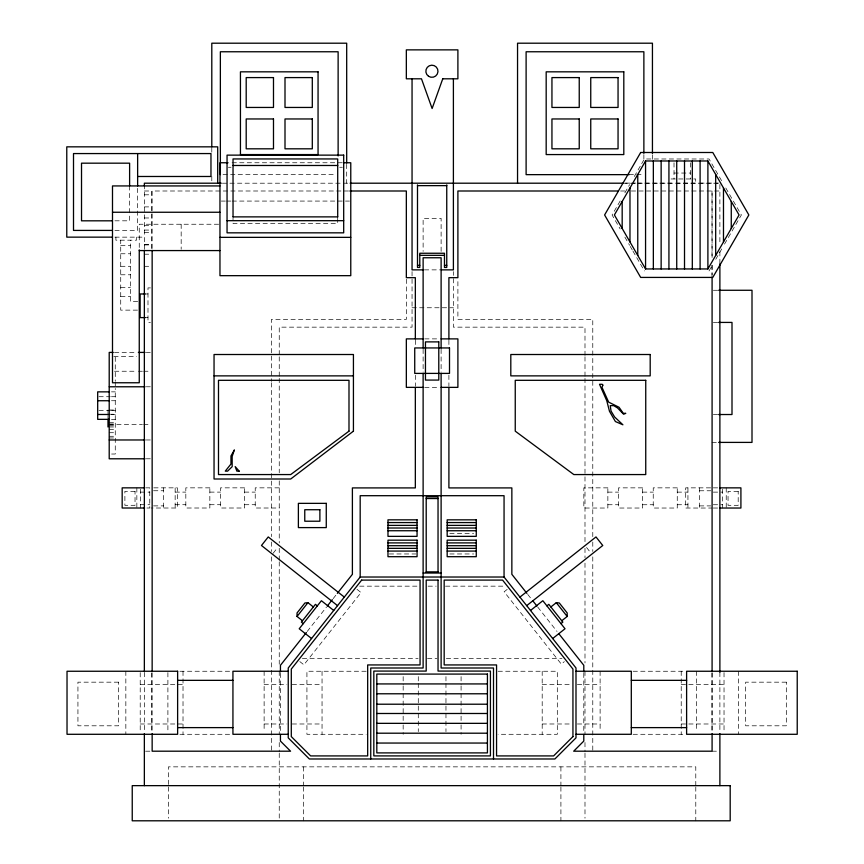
<?xml version="1.0" encoding="UTF-8"?>
<svg xmlns="http://www.w3.org/2000/svg" width="864" height="864" viewBox="0 0 864 864"><rect width="100%" height="100%" fill="white"/><g stroke="black" fill="none" stroke-linecap="round" stroke-linejoin="round"><path stroke-width="0.65" stroke-dasharray="4.32 3.24" d="M620.168 200.966L612.09 214.963L620.168 228.96M624.877 192.802L629.597 184.637M634.306 176.472L641.045 164.808M641.714 163.642L644.404 158.987L709.042 158.987L721.84 181.138M709.042 270.94L712.411 265.108M715.781 259.276L721.84 248.778M724.529 244.112L741.366 214.963L724.529 185.803M273.175 553.208L277.69 547.495M307.217 631.444L326.462 607.111M333.148 598.644L336.496 594.41M507.211 589.378L504.155 591.797L561.287 664.06L564.343 661.64M232.092 162.756L342.684 162.756M228.388 167.27L231.066 167.27M339.671 167.27L342.349 167.27M674.017 173.048L690.379 173.048M223.042 174.647L335.448 174.647M629.154 174.647L643.874 174.647M671.058 178.967L695.693 178.967L695.693 183.2M625.482 183.114L630.472 183.114M631.811 183.114L635.807 183.114M637.146 183.114L674.514 183.114M675.842 183.114L698.533 183.114M699.862 183.114L718.546 183.114M222.383 183.2L348.829 183.2M622.933 183.2L719.885 183.2L719.885 243.853M144.353 190.998L151.632 190.998L151.632 249.037M348.516 190.998L152.15 190.998L152.15 249.037M620.579 190.998L626.465 190.998M631.336 190.998L712.087 190.998L712.087 257.472M714.625 190.998L719.885 190.998M144.353 194.81L151.632 194.81M221.303 201.074L225.353 201.074M226.703 201.074L230.753 201.074M232.092 201.074L349.434 201.074M144.353 206.896L151.632 206.896M144.353 217.976L151.632 217.976M114.923 220.817L129.611 220.817L129.611 187.304M218.624 224.24L139.255 224.24L139.255 248.53M144.353 225.688L151.632 225.688M144.353 230.072L151.632 230.072M114.923 230.418L137.635 230.418L137.635 187.261M144.353 232.384L151.632 232.384M114.934 237.146L144.353 237.146M144.353 244.48L151.632 244.48M144.353 244.933L151.632 244.933M120.722 245.689L130.421 245.689M120.722 253.768L130.421 253.768M144.353 254.2L150.422 254.2M120.722 266.296L130.421 266.296M144.353 266.296L150.422 266.296M424.408 269.87L439.83 269.87M120.722 274.784L130.421 274.784M120.722 287.507L130.421 287.507M150.422 287.896L147.992 287.896L147.992 322.445L150.422 322.445M713.34 290.272L718.675 290.272M145.368 293.976L147.992 293.976M120.722 296.676L130.421 296.676M137.689 301.45L130.421 301.45L130.421 240.181M412.052 307.757L453.395 307.757M137.527 310.133L120.722 310.133L120.722 240.181M145.368 317.606L147.992 317.606M713.34 322.423L718.675 322.423M424.732 338.882L439.506 338.882M114.512 352.415L137.052 352.415M146.329 352.415L150.304 352.415M113.832 356.432L136.577 356.432M114.512 371.239L137.052 371.239M138.37 371.239L142.355 371.239M143.672 371.239L150.304 371.239M146.329 386.78L150.304 386.78M424.732 387.364L439.506 387.364M111.499 391.856L115.268 391.856M98.95 396.716L110.246 396.716M111.499 396.716L115.268 396.716M111.499 400.734L115.268 400.734M109.21 410L115.268 410M98.95 410.465L110.246 410.465M111.499 410.465L115.268 410.465M109.21 414.245L115.268 414.245M111.499 414.482L115.268 414.482M713.34 414.526L718.675 414.526M111.499 419.353L115.268 419.353M109.21 422.723L115.268 422.723M109.21 424.04L115.268 424.04M109.21 424.429L142.355 424.429M143.672 424.429L150.304 424.429M109.21 425.736L115.268 425.736M109.21 426.967L115.268 426.967M109.21 429.311L115.268 429.311M109.21 432.713L115.268 432.713M109.21 436.277L115.268 436.277M109.21 437.983L115.268 437.983M146.329 439.97L150.304 439.97M712.001 442.4L718.675 442.4M111.629 454.021L115.268 454.021L115.268 388.465M146.329 458.795L150.304 458.795M145.832 487.847L149.774 487.847L149.774 508.01L145.832 508.01M153.792 487.847L177.379 487.847L177.379 508.01L151.114 508.01M279.245 487.847L255.226 487.847L255.226 508.01L279.245 508.01M710.629 487.858L685.692 487.858L685.692 508.032L711.958 508.032M713.308 487.858L718.567 487.858M153.544 490.752L163.577 490.752M699.505 490.774L710.791 490.774M140.432 492.113L149.785 492.113M175.144 492.113L185.825 492.113M209.844 492.113L220.525 492.113M244.544 492.113L255.226 492.113M607.856 492.124L618.538 492.124M642.557 492.124L653.238 492.124M677.257 492.124L687.938 492.124M713.297 492.124L722.639 492.124M140.432 504.716L149.785 504.716M175.144 504.716L185.825 504.716M209.844 504.716L220.525 504.716M244.544 504.716L255.226 504.716M607.856 504.738L618.538 504.738M642.557 504.738L653.238 504.738M677.257 504.738L687.938 504.738M713.297 504.738L722.639 504.738M153.544 505.883L163.577 505.883M699.505 505.894L710.791 505.894M713.308 508.032L718.567 508.032M449.82 533.639L473.623 533.639M389.297 553.964L415.746 553.964M449.82 553.964L473.623 553.964M359.662 586.159L417.366 586.159M428.09 586.159L436.147 586.159M445.532 586.159L504.576 586.159M302.389 658.422L418.079 658.422M427.507 658.422L436.936 658.422M446.364 658.422L561.989 658.422M179.917 671.252L231.131 671.252M366.152 671.252L306.925 671.252L306.925 734.292L366.152 734.292M498.085 671.252L557.312 671.252L557.312 734.292L498.085 734.292M633.107 671.252L684.32 671.252M140.216 684.59L183.017 684.59M264.125 684.59L286.859 684.59M292.216 684.59L322.045 684.59M542.192 684.59L571.622 684.59M577.379 684.59L600.113 684.59M681.221 684.59L724.032 684.59M140.216 723.989L183.017 723.989M264.125 723.989L286.859 723.989M292.216 723.989L322.045 723.989M542.192 723.989L571.622 723.989M577.379 723.989L600.113 723.989M681.221 723.989L724.032 723.989M179.917 734.292L231.131 734.292M633.107 734.292L684.32 734.292M145.573 751.194L151.632 751.194M712.087 751.194L718.589 751.194M356.994 589.356L361.044 592.542L303.901 664.805L299.862 661.619M586.559 547.495L591.062 553.208M527.742 594.41L531.932 599.702M537.786 607.111L557.021 631.444M624.877 237.114L629.597 245.279M630.266 246.445L632.286 249.944M632.956 251.111L644.404 270.94M738.396 671.252L738.396 734.292M726.235 487.858L726.235 508.032M724.032 672.602L724.032 731.603M722.639 489.208L722.639 508.032M719.885 251.651L719.885 263.779M719.885 672.376L719.885 732.337M712.087 265.237L712.087 274.763M712.087 672.894L712.087 732.294M712.001 190.998L712.001 257.472M712.001 265.237L712.001 277.42M712.001 672.894L712.001 732.294M699.505 487.858L699.505 508.032M696.352 671.252L696.352 731.603M695.79 785.646L695.79 766.854L168.448 766.854L168.448 785.646M695.79 786.953L695.79 820.8M690.379 162.81L690.379 178.967M687.938 487.858L687.938 508.032M681.221 671.252L681.221 734.292M674.017 162.81L674.017 178.967M652.439 154.937L652.439 160.315M643.874 154.602L643.874 159.948M600.113 671.252L600.113 731.603M592.78 536.62L592.78 319.356L457.898 319.356L457.898 279.245M592.78 542.02L592.78 551.47M592.78 556.87L592.78 751.194M584.993 355.471L584.993 327.154L453.395 327.154L453.395 271.598M584.993 356.821L584.993 377.039M584.993 378.389L584.993 475.492M584.993 476.831L584.993 542.916M584.993 548.305L584.993 557.744M584.993 563.144L584.993 662.936M584.993 671.252L584.993 734.292M584.993 742.489L584.993 751.939M584.993 753.278L584.993 785.646M584.993 786.953L584.993 818.197M583.794 673.272L583.794 731.786M560.909 766.854L560.909 785.646M560.909 786.953L560.909 820.8M542.192 671.252L542.192 734.292M461.084 676.62L461.084 684.666M461.084 685.908L461.084 723.557M461.084 724.896L461.084 734.292M448.902 340.222L448.902 346.961M448.902 375.246L448.902 386.014M445.964 676.62L445.964 681.988M445.964 683.327L445.964 731.603M441.115 251.381L441.115 218.354L423.122 218.354L423.122 251.381M441.115 349.283L441.115 372.06M423.122 349.283L423.122 372.06M418.284 676.62L418.284 681.988M418.284 683.327L418.284 731.603M415.336 340.222L415.336 346.961M415.336 375.246L415.336 386.014M412.052 271.598L412.052 327.154L279.245 327.154L279.245 355.471M406.339 279.245L406.339 319.356L271.458 319.356L271.458 381.434M403.164 676.62L403.164 684.666M403.164 685.908L403.164 723.557M403.164 724.896L403.164 734.292M346.691 164.354L346.691 183.2M337.705 218.182L337.705 223.42L233.032 223.42L233.032 218.182M322.045 671.252L322.045 734.292M303.34 766.854L303.34 785.646M303.34 786.953L303.34 820.8M280.444 673.272L280.444 731.786M279.245 356.821L279.245 377.039M279.245 378.389L279.245 472.792M279.245 480.881L279.245 542.916M279.245 548.305L279.245 560.444M279.245 561.794L279.245 664.276M279.245 671.252L279.245 734.292M279.245 742.489L279.245 751.939M279.245 753.278L279.245 818.197M271.458 382.784L271.458 536.62M271.458 542.02L271.458 551.47M271.458 556.87L271.458 751.194M264.125 671.252L264.125 731.603M211.799 148.208L211.799 152.237M211.799 176.472L211.799 181.861M183.017 671.252L183.017 734.292M181.17 224.24L181.17 249.253M175.144 487.847L175.144 508.01M168.448 786.953L168.448 818.197M167.897 672.602L167.897 731.603M163.577 487.847L163.577 508.01M152.15 672.894L152.15 732.294M151.632 672.894L151.632 732.294M144.353 184.55L144.353 249.242M144.353 672.44L144.353 732.294M140.432 489.186L140.432 508.01M140.216 672.602L140.216 731.603M136.847 487.847L136.847 508.01M136.512 237.146L136.512 240.181L115.906 240.181L115.906 237.146M125.842 671.252L125.842 734.292M115.268 357.178L115.268 381.046M115.268 381.953L115.268 385.862M107.989 410L107.989 414.245M107.989 415.454L107.989 417.874M209.844 487.847L185.825 487.847L185.825 508.01L209.844 508.01L209.844 487.847M244.544 487.847L220.525 487.847L220.525 508.01L244.544 508.01L244.544 487.847M607.856 487.858L583.837 487.858L583.837 508.032L607.856 508.032L607.856 487.858M642.557 487.858L618.538 487.858L618.538 508.032L642.557 508.032L642.557 487.858M677.257 487.858L653.238 487.858L653.238 508.032L677.257 508.032L677.257 487.858M135.032 491.335L124.891 491.335L124.891 505.3L135.032 505.3L135.032 491.335M738.191 491.346L728.05 491.346L728.05 505.31L738.191 505.31L738.191 491.346M118.573 682.171L77.933 682.171L77.933 725.803L118.573 725.803L118.573 682.171M786.316 682.171L745.664 682.171L745.664 725.803L786.316 725.803L786.316 682.171"/><path stroke-width="1.3" d="M645.559 160.974L614.39 214.963L645.559 268.952L707.897 268.952L739.066 214.963L707.897 160.974L645.559 160.974L645.559 268.952M302.465 620.752L297.043 616.453L307.94 602.672L313.373 606.96M306.385 632.502L280.444 665.291L280.444 671.944M327.294 606.053L332.316 599.702M337.327 593.363L352.393 574.312L352.393 487.912L415.336 487.912L415.336 387.364M360.18 577.022L288.241 668.002L288.241 737.867L309.355 758.981L554.882 758.981L575.996 737.867L575.996 668.002L504.058 577.022L504.058 495.698L360.18 495.698L360.18 577.022L504.058 577.022M519.934 597.089L595.998 536.944L602.759 545.497L526.694 605.653M530.507 610.47L542.84 600.718L565.024 628.765L552.69 638.518M546.912 605.858L548.813 604.357L562.853 622.123L560.952 623.624M550.865 606.96L556.297 602.672L559.321 602.986L567.194 612.954L567.194 616.453L561.773 620.752M307.94 602.672L304.927 602.986L297.043 612.954L297.043 616.453M228.053 162.756L219.964 162.756L219.964 275.67L350.773 275.67L350.773 162.756L344.034 162.756M233.032 165.478L337.705 165.478M629.154 174.647L526.111 174.647L526.111 51.764L643.874 51.764L643.874 153.274M137.635 176.483L210.967 176.483L210.967 153.565L73.505 153.565L73.505 230.418L112.244 230.418M221.249 183.2L144.353 183.2L144.353 185.9M350.168 183.2L622.933 183.2M417.496 185.641L446.753 185.641M219.964 185.933L112.493 185.933L112.493 382.763L139.255 382.763L139.255 249.869M349.855 190.998L406.339 190.998L406.339 277.668L415.336 277.668L415.336 338.882M618.44 190.998L457.898 190.998L457.898 277.668L448.902 277.668L448.902 338.882M112.493 212.252L219.964 212.252M233.032 216.875L337.705 216.875M227.048 220.687L343.688 220.687M112.244 220.817L81.518 220.817L81.518 163.177L129.611 163.177L129.611 185.965M112.255 237.146L66.776 237.146L66.776 146.837L217.696 146.837L217.696 183.2M219.964 237.352L350.773 237.352M139.255 250.571L219.964 250.571M419.774 255.334L444.474 255.334M417.496 265.356L419.774 265.356M444.474 265.356L446.753 265.356M423.122 269.87L412.052 269.87L412.052 78.808M441.115 269.87L453.395 269.87L453.395 78.808M718.675 290.272L752.004 290.272L752.004 442.4L718.675 442.4M145.368 293.976L140.119 293.976L140.119 317.606L145.368 317.606M718.675 322.423L732.002 322.423L732.002 414.526L718.675 414.526M423.122 338.882L406.339 338.882L406.339 387.364L423.122 387.364M441.115 338.882L457.898 338.882L457.898 387.364L441.115 387.364M113.184 352.415L109.21 352.415L109.21 458.795L145.001 458.795M138.37 352.415L145.001 352.415M214.045 375.872L353.43 375.872M109.21 386.78L145.001 386.78M108.994 391.856L97.686 391.856L97.686 419.353L108.994 419.353M97.686 400.734L108.994 400.734M97.686 414.482L108.994 414.482M109.21 439.97L145.001 439.97M144.601 487.847L122.17 487.847L122.17 508.01L144.601 508.01M719.766 487.858L740.912 487.858L740.912 508.032L719.766 508.032M426.2 498.539L438.037 498.539M387.979 522.569L417.064 522.569M447.174 522.569L476.269 522.569M387.979 525.377L417.064 525.377M447.174 525.377L476.269 525.377M387.979 528.012L417.064 528.012M447.174 528.012L476.269 528.012M387.979 530.744L417.064 530.744M447.174 530.744L476.269 530.744M387.979 542.894L417.064 542.894M447.174 542.894L476.269 542.894M387.979 545.702L417.064 545.702M447.174 545.702L476.269 545.702M387.979 548.348L417.064 548.348M447.174 548.348L476.269 548.348M387.979 551.07L417.064 551.07M447.174 551.07L476.269 551.07M426.2 571.871L438.037 571.871M423.122 573.026L441.115 573.026M288.241 671.252L232.934 671.252L232.934 734.292L288.241 734.292M575.996 671.252L631.303 671.252L631.303 734.292L575.996 734.292M177.628 680.346L232.934 680.346M631.303 680.346L686.61 680.346M376.812 683.932L487.426 683.932M376.812 693.781L487.426 693.781M376.812 704.214L487.426 704.214M376.812 713.491L487.426 713.491M376.812 723.341L487.426 723.341M177.628 727.618L232.934 727.618M631.303 727.618L686.61 727.618M376.812 733.201L487.426 733.201M376.812 743.051L487.426 743.051M344.315 597.089L268.24 536.944L261.479 545.497L337.543 605.653M333.731 610.47L321.397 600.718L299.214 628.765L311.548 638.518M317.326 605.858L315.425 604.357L301.385 622.123L303.286 623.624M556.297 602.672L567.194 616.453M526.91 593.363L511.855 574.312L511.855 487.912L448.902 487.912L448.902 387.364M532.764 600.761L536.944 606.053M558.695 633.56L583.794 665.291L583.794 671.944M731.268 201.463L731.268 228.452M723.481 187.963L723.481 241.952M719.885 263.887L719.885 672.376M719.885 733.644L719.885 785.646M715.684 174.474L715.684 255.452M712.087 277.42L712.087 671.555M712.087 733.644L712.087 751.194L573.696 751.194L583.794 741.085L583.794 734.443M707.897 160.974L707.897 268.952M700.099 160.974L700.099 268.952M692.312 160.974L692.312 268.952M684.515 160.974L684.515 268.952M676.728 160.974L676.728 268.952M668.93 160.974L668.93 268.952M661.144 160.974L661.144 268.952M653.346 160.974L653.346 268.952M652.439 153.587L652.439 43.2L517.547 43.2L517.547 183.2M637.762 174.474L637.762 255.452M629.975 187.963L629.975 241.952M622.177 201.463L622.177 228.452M493.506 758.981L493.506 668.002L441.115 668.002L441.115 373.399M446.753 184.885L446.753 267.44L444.474 267.44L444.474 253.249L419.774 253.249L419.774 267.44L417.496 267.44L417.496 184.885M441.115 347.944L441.115 257.764L423.122 257.764L423.122 347.944M438.037 572.216L438.037 496.854L426.2 496.854L426.2 572.216M423.122 373.399L423.122 668.002L370.742 668.002L370.742 758.981M346.691 163.015L346.691 43.2L211.799 43.2L211.799 146.858M338.126 155.941L338.126 51.764L220.363 51.764L220.363 174.647M337.705 216.961L337.705 158.944L233.032 158.944L233.032 216.961M280.444 734.443L280.444 741.085L290.552 751.194L152.15 751.194L152.15 733.644M152.15 250.387L152.15 671.544M144.353 250.387L144.353 671.544M144.353 733.644L144.353 785.646M137.635 153.565L137.635 185.922M107.989 419.094L107.989 426.967M234.252 450.144L232.168 456.484L232.168 466.679L227.588 471.139L225.277 471.139L230.958 464.044L230.958 455.944L234.252 450.144M442.757 78.808L432.119 108.508L421.481 78.808L406.339 78.808L406.339 49.864L457.898 49.864L457.898 78.808L442.757 78.808M602.834 385.117L602.003 387.396L608.666 402.149L619.045 407.268L623.3 413.338L625.774 413.338L623.614 414.245L617.512 407.927L613.688 405.626L610.232 405.626L611.032 411.048L614.585 416.956L622.901 424.796L615.406 421.546L609.476 411.275L606.776 400.734L599.508 384.286L602.208 384.286L602.834 385.117M640.667 152.496L604.606 214.963L640.667 277.42L712.789 277.42L748.85 214.963L712.789 152.496L640.667 152.496M361.66 580.09L291.298 669.071L291.298 736.592L310.63 755.914L367.675 755.914L367.675 664.934L420.066 664.934L420.066 580.09L361.66 580.09M572.94 736.592L553.619 755.914L496.562 755.914L496.562 664.934L444.172 664.934L444.172 580.09L502.578 580.09L572.94 669.071L572.94 736.592M353.43 431.158L290.714 479.002L214.045 479.002L214.045 354.51L353.43 354.51L353.43 431.158M348.991 431.158L290.714 474.563L218.495 474.563L218.495 380.311L348.991 380.311L348.991 431.158M318.06 71.831L240.44 71.831L240.44 154.57L318.06 154.57L318.06 71.831M623.808 71.831L546.178 71.831L546.178 154.57L623.808 154.57L623.808 71.831M273.488 77.587L246.197 77.587L246.197 107.449L273.488 107.449L273.488 77.587M312.304 77.587L285.001 77.587L285.001 107.449L312.304 107.449L312.304 77.587M579.236 77.587L551.945 77.587L551.945 107.449L579.236 107.449L579.236 77.587M618.052 77.587L590.749 77.587L590.749 107.449L618.052 107.449L618.052 77.587M273.488 118.962L246.197 118.962L246.197 148.813L273.488 148.813L273.488 118.962M312.304 118.962L285.001 118.962L285.001 148.813L312.304 148.813L312.304 118.962M579.236 118.962L551.945 118.962L551.945 148.813L579.236 148.813L579.236 118.962M618.052 118.962L590.749 118.962L590.749 148.813L618.052 148.813L618.052 118.962M343.688 155.131L227.048 155.131L227.048 232.837L343.688 232.837L343.688 155.131M438.782 341.885L425.455 341.885L425.455 380.074L438.782 380.074L438.782 341.885M449.507 347.944L414.731 347.944L414.731 373.399L449.507 373.399L449.507 347.944M650.192 354.51L510.808 354.51L510.808 375.872L650.192 375.872L650.192 354.51M645.743 380.311L515.246 380.311L515.246 431.158L573.826 474.563L645.743 474.563L645.743 380.311M239.166 471.139L236.866 471.139L235.181 466.592L239.166 471.139M326.268 503.356L298.382 503.356L298.382 527.602L326.268 527.602L326.268 503.356M319.885 509.728L304.765 509.728L304.765 521.219L319.885 521.219L319.885 509.728M417.064 519.836L387.979 519.836L387.979 536.36L417.064 536.36L417.064 519.836M476.269 519.836L447.174 519.836L447.174 536.36L476.269 536.36L476.269 519.836M417.064 540.173L387.979 540.173L387.979 556.697L417.064 556.697L417.064 540.173M476.269 540.173L447.174 540.173L447.174 556.697L476.269 556.697L476.269 540.173M438.037 580.1L426.2 580.1L426.2 671.08L373.82 671.08L373.82 755.903L490.428 755.903L490.428 671.08L438.037 671.08L438.037 580.1M177.628 671.252L67.025 671.252L67.025 734.292L177.628 734.292L177.628 671.252M797.224 671.252L686.61 671.252L686.61 734.292L797.224 734.292L797.224 671.252M487.426 674.082L376.812 674.082L376.812 752.9L487.426 752.9L487.426 674.082M730.188 785.646L132.235 785.646L132.235 820.8L730.188 820.8L730.188 785.646M428.533 76.28A6.059 6.059 0 0 0 437.962 71.669A6.059 6.059 0 0 0 429.257 65.804A6.059 6.059 0 0 0 428.533 76.28"/></g></svg>
